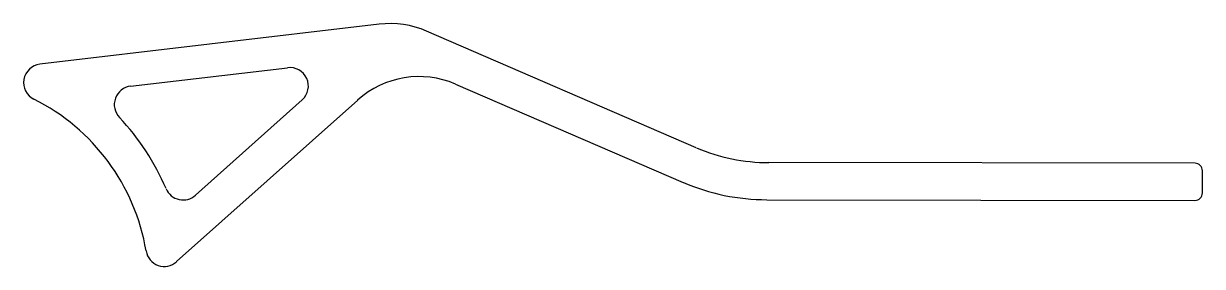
# Model space of a CAD drawing. Extents: x 2490 to 2617, y 1581 to 1607.
import ezdxf

# ---------------------------------------------------------------- set-up
doc = ezdxf.new("R2010")
doc.units = 0
doc.layers.get('0').update_dxf_attribs({"linetype": 'CONTINUOUS'})

msp = doc.modelspace()

# ---------------------------------------------------------------- linework, layer by layer
for p, q in [((2528.24, 1607.2), (2491.55, 1602.9)), ((2562.51, 1593.89), (2533.36, 1606.45)), ((2501.36, 1600.52), (2518.33, 1602.51)), ((2536.49, 1600.75), (2561.11, 1590.14)), ((2501.36, 1600.52), (2501.36, 1600.52)), ((2506.34, 1581.6), (2525.91, 1599.02)), ((2519.92, 1599.05), (2508.38, 1588.77)), ((2616.43, 1592.21), (2570.35, 1592.28)), ((2617.22, 1589.01), (2617.23, 1591.41)), ((2570.14, 1588.28), (2616.42, 1588.21))]:
    msp.add_line(p, q)
for centre, radius, start, end in [((2529.41, 1597.27), 10, 66.6881, 96.6882), ((2491.8, 1600.91), 2, 97.1342, 243.4878), ((2518.58, 1600.53), 2, 312.2761, 97.137), ((2532.56, 1591.56), 10, 66.8554, 131.6881), ((2501.6, 1598.54), 2, 96.6874, 223.6773), ((2480.86, 1578.99), 22.5, 9.6414, 63.4851), ((2480.86, 1578.99), 26.5, 23.2991, 43.2791), ((2570.38, 1612.28), 20, 246.8554, 269.917), ((2616.43, 1591.41), 0.8, 359.9169, 89.917), ((2507.04, 1590.25), 2, 203.0192, 312.3037), ((2570.17, 1611.28), 23, 246.8181, 269.9171), ((2616.42, 1589.01), 0.8, 269.9171, 359.9169), ((2505.01, 1583.09), 2, 189.6414, 311.6883)]:
    msp.add_arc(centre, radius, start, end)

doc.saveas('drawing.dxf')
